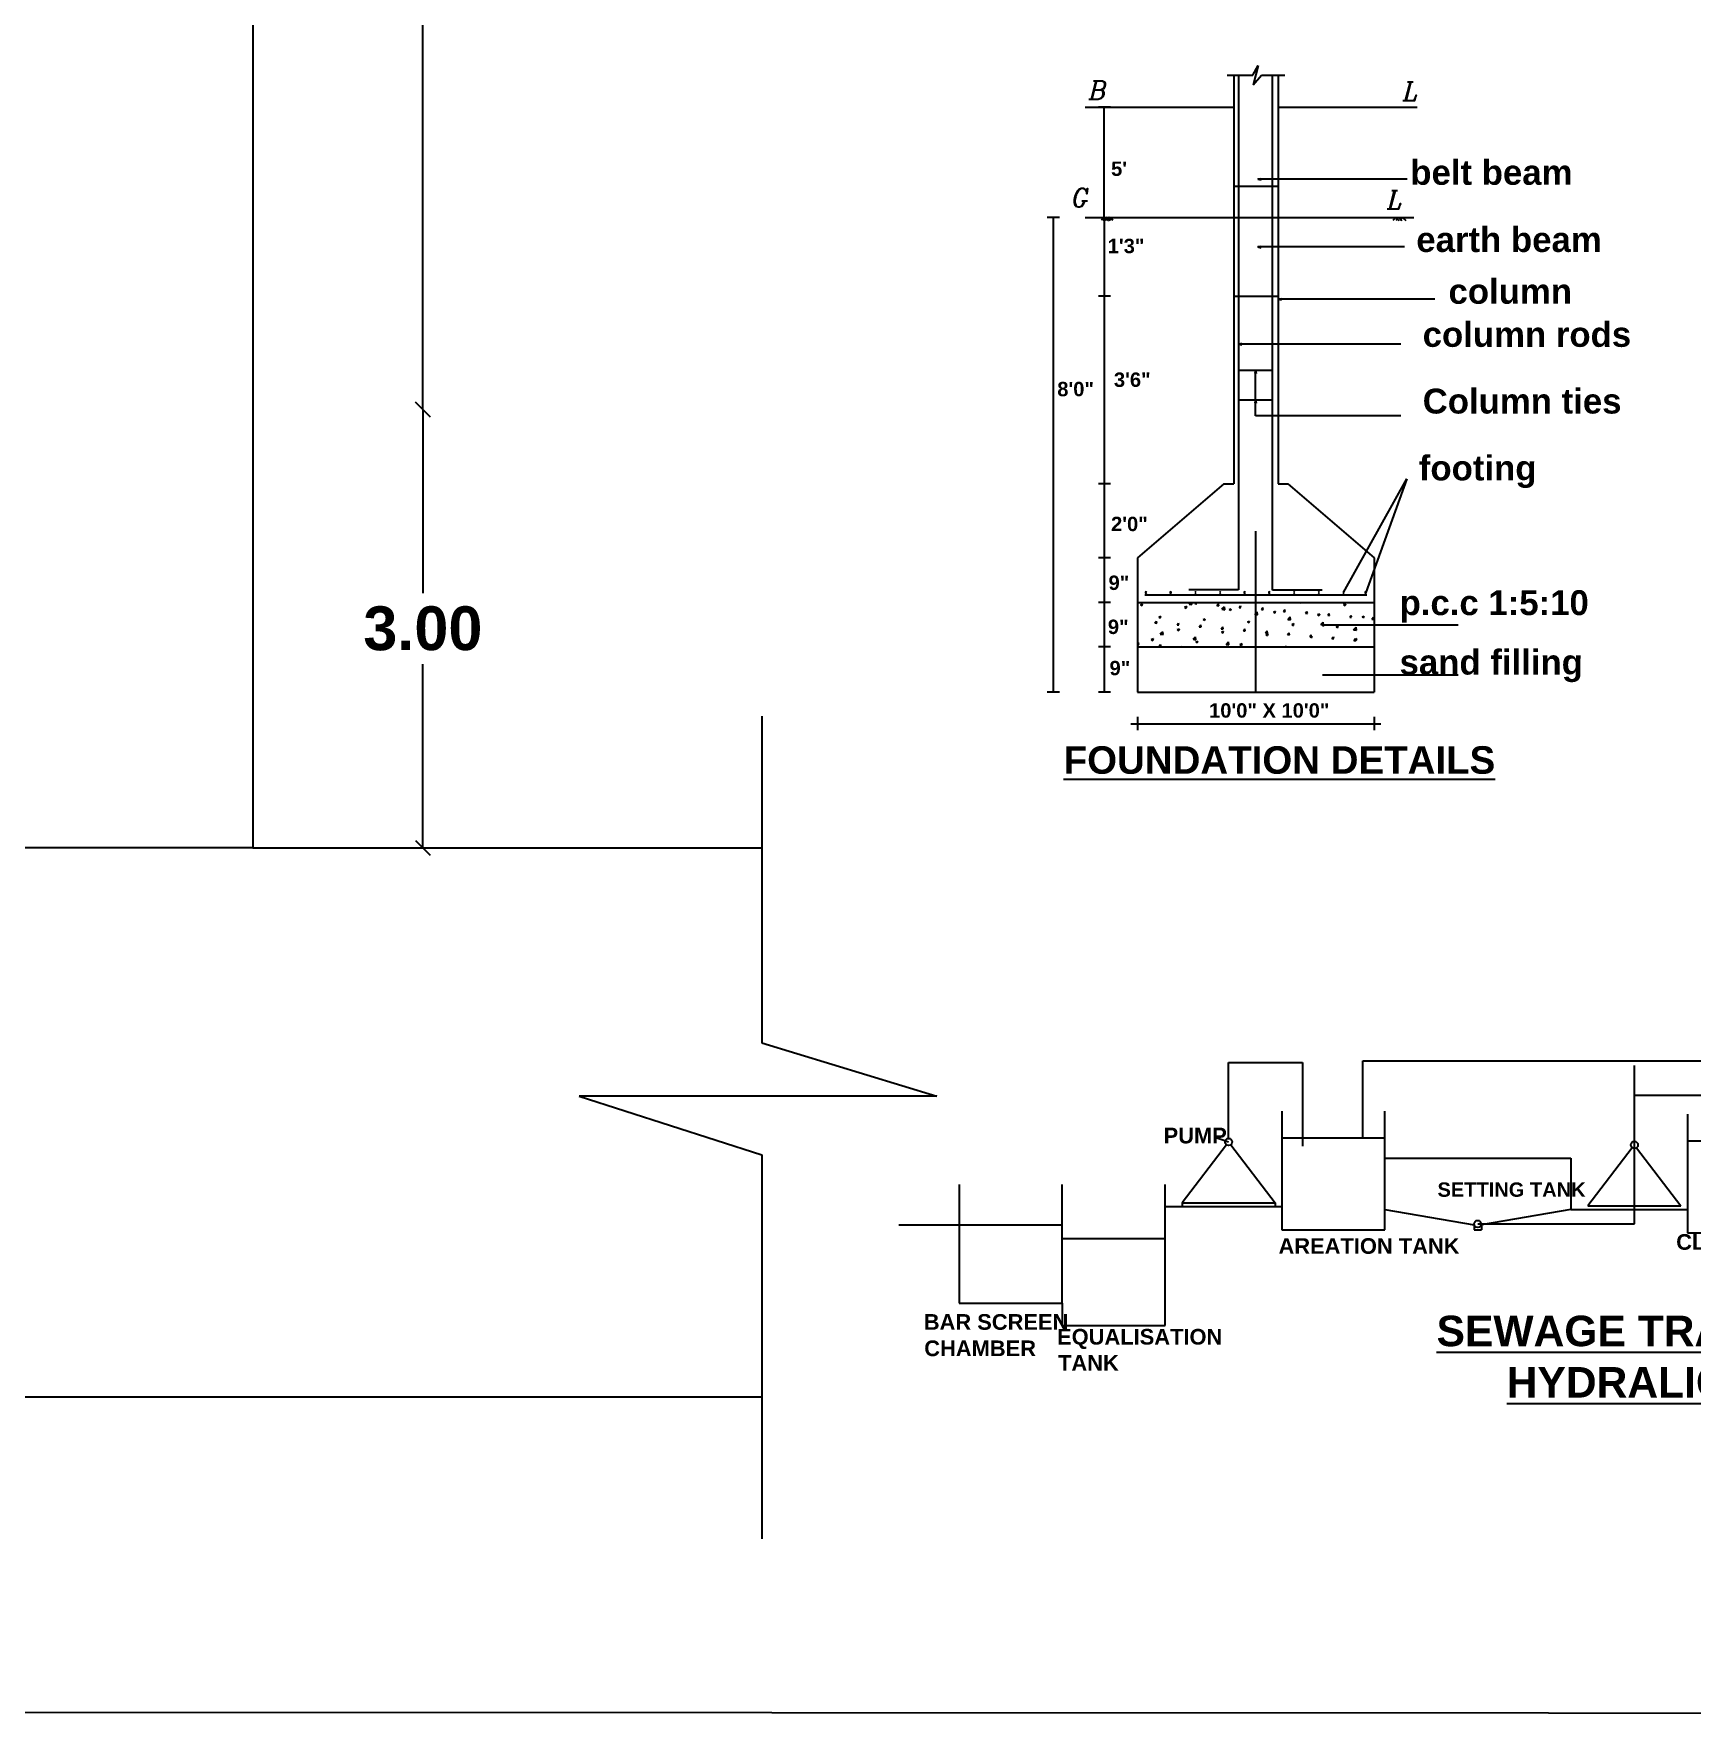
# Model space of a CAD drawing. Header units: metres. Extents: x 6910 to 7143, y 127 to 187.
# Drawn here: x 6973.34 to 6984.7, y 135.89 to 147.4 of the extents above; entities that cross this region are included whole.
import ezdxf
from ezdxf.enums import TextEntityAlignment as Align

# ---------------------------------------------------------------- set-up
doc = ezdxf.new("R2010")
doc.units = ezdxf.units.M
doc.styles.add('CODE', font='arialbd.ttf')
doc.styles.add('ITALIC', font='ITALIC.SHX', dxfattribs={"height": 0.009})
doc.styles.get("Standard").update_dxf_attribs({"font": 'arialbd.ttf'})
doc.dimstyles.get("Standard").update_dxf_attribs({"dimtxt": 0.3, "dimasz": 0.1, "dimexe": 0.18, "dimexo": 0.0625, "dimgap": 0.09, "dimtad": 0, "dimtih": 1, "dimtoh": 1, "dimlfac": -1, "dimzin": 0, "dimdsep": 46, "dimtxsty": 'Standard', "dimblk": 'OBLIQUE', "dimcen": 0.09, "dimse1": 1, "dimse2": 1, "dimadec": 0, "dimazin": 0, "dimtfac": 1, "dimtofl": 0, "dimtmove": 0, "dimatfit": 3, "dimfxl": 0, "dimtolj": 1, "dimtzin": 0, "dimarcsym": 0})

# ---------------------------------------------------------------- blocks, each defined once
blk = doc.blocks.new('A$C527521B7')
at = {"color": 0, "linetype": 'Continuous', "lineweight": 25}
for p, q in [((177.83, 177.13), (177.83, 217.94)), ((177.83, 217.94), (217.72, 217.94)), ((217.72, 217.94), (217.72, 172.99)), ((250.16, 218.91), (876.65, 218.91)), ((250.16, 177.42), (250.16, 218.91)), ((396.53, 131.01), (396.53, 216.32)), ((396.53, 200.39), (436.42, 200.39)), ((206.49, 191.71), (206.49, 127.76)), ((262, 127.76), (262, 191.71)), ((425.19, 190.08), (425.19, 126.14)), ((176.66, 173.67), (152.78, 142.35)), ((170.07, 177.88), (177.83, 175.2)), ((179, 173.67), (202.88, 142.35)), ((206.49, 177.42), (262, 177.42)), ((425.19, 175.8), (480.7, 175.8)), ((262, 166.54), (362.33, 166.54)), ((362.33, 166.54), (362.33, 138.77)), ((395.37, 172.05), (371.48, 140.73)), ((397.7, 172.05), (421.59, 140.73)), ((32.6, 152.29), (32.6, 88.35)), ((88.11, 88.35), (88.11, 152.29)), ((143.63, 76.33), (143.63, 152.29)), ((143.63, 140.4), (206.17, 140.4)), ((152.78, 142.35), (202.88, 142.35)), ((152.78, 142.35), (152.78, 140.4)), ((202.88, 142.35), (202.88, 140.4)), ((262, 138.77), (310.14, 130.49)), ((362.33, 138.77), (314.19, 130.49)), ((362.33, 138.77), (424.87, 138.77)), ((371.48, 140.73), (421.59, 140.73)), ((0, 130.59), (88.11, 130.59)), ((206.49, 127.76), (262, 127.76)), ((310.14, 130.49), (310.14, 127.76)), ((310.14, 127.76), (314.19, 127.76)), ((312.07, 131.01), (396.53, 131.01)), ((314.19, 130.49), (314.19, 127.76)), ((88.11, 123.23), (143.63, 123.23)), ((425.19, 126.14), (480.7, 126.14)), ((32.6, 88.35), (88.11, 88.35)), ((88.11, 88.35), (88.11, 76.33)), ((88.11, 76.33), (143.63, 76.33))]:
    blk.add_line(p, q, dxfattribs=at)
for centre in [(177.83, 175.2), (396.53, 173.58), (312.07, 131.01)]:
    blk.add_circle(centre, 1.93, dxfattribs=at)
at = {"color": 0, "lineweight": 25, "style": 'CODE'}
for s, height, p in [('PUMP', 8.438, (142.79, 174.42)), ('AREATION TANK', 8.4375, (204.72, 114.9)), ('CLARIFIED WATER TANK', 8.4375, (419.07, 117.08)), ('BAR SCREEN', 8.438, (13.53, 73.97)), ('EQUALISATION', 8.4375, (85.37, 65.99)), ('CHAMBER', 8.438, (13.78, 59.76)), ('TANK', 8.438, (85.9, 51.93))]:
    blk.add_text(s, height=height, dxfattribs=at).set_placement(p)
at = {"color": 0, "lineweight": 25}
for s, height, p in [('SETTING TANK', 7.7329, (290.42, 145.64)), ('%%USEWAGE TRATMENT PLANT PLAN', 16.4338, (289.9, 65.12)), ('%%UHYDRALIC FLOW DIAGRAM', 16.4338, (327.7, 37.44))]:
    blk.add_text(s, height=height, dxfattribs=at).set_placement(p)
blk = doc.blocks.new('A$C1DD233C6')
at = {"color": 0, "linetype": 'Continuous', "lineweight": 25}
for p, q in [((0.117, 0.453), (0.1324, 0.453)), ((0.1209, 0.453), (0.1209, 0.2091)), ((0.1238, 0.453), (0.1238, 0.1458)), ((0.1324, 0.453), (0.1355, 0.4588)), ((0.1355, 0.4588), (0.1325, 0.4473)), ((0.1325, 0.4473), (0.1374, 0.453)), ((0.1374, 0.453), (0.1515, 0.453)), ((0.144, 0.1457), (0.144, 0.453)), ((0.1474, 0.453), (0.1474, 0.2091)), ((0.0322, 0.434), (0.1209, 0.434)), ((0.0474, 0.434), (0.0401, 0.434)), ((0.0436, 0.3682), (0.0436, 0.434)), ((0.1474, 0.434), (0.2304, 0.434)), ((0.1353, 0.3909), (0.1372, 0.3914)), ((0.1209, 0.3868), (0.1474, 0.3868)), ((0.1353, 0.3909), (0.1372, 0.3905)), ((0.2245, 0.3909), (0.1353, 0.3909)), ((0.0169, 0.3681), (0.0095, 0.3681)), ((0.0132, 0.3681), (0.0132, 0.0848)), ((0.0322, 0.3681), (0.2285, 0.3681)), ((0.0436, 0.3682), (0.0418, 0.3664)), ((0.0445, 0.3681), (0.0426, 0.3663)), ((0.0436, 0.3682), (0.0462, 0.3662)), ((0.0437, 0.0848), (0.0437, 0.3681)), ((0.0457, 0.3681), (0.0439, 0.3663)), ((0.0444, 0.3682), (0.0469, 0.3663)), ((0.0466, 0.3681), (0.0447, 0.3663)), ((0.0455, 0.3682), (0.0478, 0.3664)), ((0.0465, 0.3682), (0.0487, 0.3665)), ((0.2177, 0.3681), (0.2159, 0.3663)), ((0.2177, 0.3681), (0.2195, 0.3663)), ((0.2195, 0.3681), (0.2177, 0.3663)), ((0.2195, 0.3681), (0.2213, 0.3663)), ((0.2217, 0.3681), (0.2199, 0.3663)), ((0.2217, 0.3681), (0.2236, 0.3663)), ((0.1353, 0.3505), (0.1372, 0.351)), ((0.1353, 0.3505), (0.1372, 0.35)), ((0.2228, 0.3505), (0.1353, 0.3505)), ((0.0474, 0.3212), (0.0401, 0.3212)), ((0.1209, 0.3212), (0.1474, 0.3212)), ((0.1474, 0.3193), (0.1494, 0.3198)), ((0.1474, 0.3193), (0.1494, 0.3189)), ((0.2409, 0.3193), (0.1474, 0.3193)), ((0.1238, 0.2925), (0.1258, 0.293)), ((0.2206, 0.2925), (0.1238, 0.2925)), ((0.1238, 0.2925), (0.1258, 0.292)), ((0.1238, 0.277), (0.144, 0.277)), ((0.1339, 0.277), (0.1335, 0.275)), ((0.1339, 0.2497), (0.1339, 0.277)), ((0.1339, 0.277), (0.1344, 0.275)), ((0.1238, 0.2593), (0.144, 0.2593)), ((0.1339, 0.2593), (0.1335, 0.2573)), ((0.1339, 0.2593), (0.1344, 0.2573)), ((0.2206, 0.2497), (0.1339, 0.2497)), ((0.1864, 0.1443), (0.2242, 0.2122)), ((0.2242, 0.2122), (0.1997, 0.1443)), ((0.0474, 0.2091), (0.0401, 0.2091)), ((0.115, 0.2091), (0.0635, 0.1649)), ((0.115, 0.2091), (0.1209, 0.2091)), ((0.1474, 0.2091), (0.1533, 0.2091)), ((0.1533, 0.2091), (0.2048, 0.1649)), ((0.0474, 0.1649), (0.0401, 0.1649)), ((0.0635, 0.1649), (0.0635, 0.0848)), ((0.2048, 0.1649), (0.2048, 0.0848)), ((0.0679, 0.1428), (0.2004, 0.1428)), ((0.1238, 0.1458), (0.0941, 0.1458)), ((0.1738, 0.1457), (0.144, 0.1457)), ((0.0474, 0.1384), (0.0401, 0.1384)), ((0.0635, 0.1384), (0.2048, 0.1384)), ((0.0652, 0.137), (0.0665, 0.1375)), ((0.0652, 0.137), (0.0661, 0.1364)), ((0.0661, 0.1364), (0.0665, 0.1375)), ((0.0916, 0.1356), (0.0929, 0.1361)), ((0.0916, 0.1356), (0.0926, 0.1349)), ((0.0926, 0.1349), (0.0929, 0.1361)), ((0.0943, 0.1373), (0.0953, 0.1384)), ((0.0943, 0.1373), (0.0959, 0.1371)), ((0.0959, 0.1371), (0.0958, 0.1384)), ((0.0977, 0.1377), (0.0983, 0.1384)), ((0.0977, 0.1377), (0.0988, 0.1376)), ((0.0988, 0.1376), (0.0987, 0.1384)), ((0.1109, 0.1365), (0.1118, 0.1376)), ((0.1109, 0.1365), (0.112, 0.1364)), ((0.112, 0.1364), (0.1118, 0.1376)), ((0.1139, 0.1343), (0.1154, 0.1358)), ((0.1139, 0.1343), (0.1156, 0.134)), ((0.1156, 0.134), (0.1154, 0.1358)), ((0.1181, 0.1341), (0.1194, 0.1346)), ((0.1181, 0.1341), (0.119, 0.1335)), ((0.119, 0.1335), (0.1194, 0.1346)), ((0.1241, 0.1354), (0.125, 0.1364)), ((0.1241, 0.1354), (0.1252, 0.1353)), ((0.1252, 0.1353), (0.125, 0.1364)), ((0.1336, 0.1312), (0.135, 0.1327)), ((0.1336, 0.1312), (0.1352, 0.131)), ((0.1352, 0.131), (0.135, 0.1327)), ((0.1374, 0.1342), (0.1382, 0.1353)), ((0.1374, 0.1342), (0.1385, 0.1341)), ((0.1385, 0.1341), (0.1382, 0.1353)), ((0.1446, 0.1326), (0.1458, 0.1331)), ((0.1446, 0.1326), (0.1455, 0.132)), ((0.1455, 0.132), (0.1458, 0.1331)), ((0.1506, 0.133), (0.1514, 0.1341)), ((0.1506, 0.133), (0.1517, 0.1329)), ((0.1517, 0.1329), (0.1514, 0.1341)), ((0.1603, 0.1384), (0.1609, 0.1379)), ((0.1609, 0.1379), (0.1611, 0.1384)), ((0.1638, 0.1319), (0.1646, 0.1329)), ((0.1638, 0.1319), (0.1649, 0.1318)), ((0.1649, 0.1318), (0.1646, 0.1329)), ((0.171, 0.1311), (0.1723, 0.1316)), ((0.171, 0.1311), (0.1719, 0.1305)), ((0.1719, 0.1305), (0.1723, 0.1316)), ((0.177, 0.1307), (0.1779, 0.1318)), ((0.177, 0.1307), (0.1781, 0.1306)), ((0.1781, 0.1306), (0.1779, 0.1318)), ((0.1865, 0.1371), (0.1878, 0.1376)), ((0.1865, 0.1371), (0.1874, 0.1365)), ((0.1874, 0.1365), (0.1878, 0.1376)), ((0.1902, 0.1296), (0.1911, 0.1306)), ((0.1913, 0.1295), (0.1911, 0.1306)), ((0.0739, 0.1261), (0.0748, 0.1272)), ((0.0739, 0.1261), (0.075, 0.126)), ((0.075, 0.126), (0.0748, 0.1272)), ((0.0762, 0.1296), (0.0775, 0.1301)), ((0.0762, 0.1296), (0.0771, 0.129)), ((0.0771, 0.129), (0.0775, 0.1301)), ((0.0771, 0.1194), (0.0785, 0.1209)), ((0.0787, 0.1192), (0.0785, 0.1209)), ((0.0871, 0.125), (0.088, 0.126)), ((0.0871, 0.125), (0.0882, 0.1249)), ((0.0872, 0.1222), (0.0885, 0.1227)), ((0.0872, 0.1222), (0.0881, 0.1216)), ((0.0882, 0.1249), (0.088, 0.126)), ((0.0881, 0.1216), (0.0885, 0.1227)), ((0.1003, 0.1238), (0.1012, 0.1249)), ((0.1003, 0.1238), (0.1014, 0.1237)), ((0.1014, 0.1237), (0.1012, 0.1249)), ((0.1026, 0.1282), (0.1039, 0.1286)), ((0.1026, 0.1282), (0.1035, 0.1275)), ((0.1035, 0.1275), (0.1039, 0.1286)), ((0.1135, 0.1227), (0.1144, 0.1237)), ((0.1135, 0.1227), (0.1146, 0.1226)), ((0.1136, 0.1207), (0.1149, 0.1212)), ((0.1136, 0.1207), (0.1145, 0.1201)), ((0.1146, 0.1226), (0.1144, 0.1237)), ((0.1145, 0.1201), (0.1149, 0.1212)), ((0.1267, 0.1215), (0.1276, 0.1226)), ((0.1267, 0.1215), (0.1278, 0.1214)), ((0.1278, 0.1214), (0.1276, 0.1226)), ((0.1291, 0.1267), (0.1304, 0.1272)), ((0.1291, 0.1267), (0.13, 0.1261)), ((0.13, 0.1261), (0.1304, 0.1272)), ((0.1399, 0.1203), (0.1408, 0.1214)), ((0.141, 0.1203), (0.1408, 0.1214)), ((0.1532, 0.1282), (0.1546, 0.1297)), ((0.1532, 0.1282), (0.1548, 0.1279)), ((0.1548, 0.1279), (0.1546, 0.1297)), ((0.1555, 0.1252), (0.1568, 0.1257)), ((0.1555, 0.1252), (0.1565, 0.1246)), ((0.1565, 0.1246), (0.1568, 0.1257)), ((0.1729, 0.1252), (0.1743, 0.1266)), ((0.1729, 0.1252), (0.1745, 0.1249)), ((0.1739, 0.1247), (0.1748, 0.1248)), ((0.1739, 0.1247), (0.1747, 0.1244)), ((0.2549, 0.1247), (0.1739, 0.1247)), ((0.1745, 0.1249), (0.1743, 0.1266)), ((0.182, 0.1237), (0.1833, 0.1242)), ((0.182, 0.1237), (0.1829, 0.1231)), ((0.1829, 0.1231), (0.1833, 0.1242)), ((0.1902, 0.1296), (0.1913, 0.1295)), ((0.1925, 0.1221), (0.1939, 0.1236)), ((0.1925, 0.1221), (0.1941, 0.1219)), ((0.1941, 0.1219), (0.1939, 0.1236)), ((0.1975, 0.1297), (0.1988, 0.1302)), ((0.1975, 0.1297), (0.1984, 0.1291)), ((0.1984, 0.1291), (0.1988, 0.1302)), ((0.2034, 0.1284), (0.2043, 0.1295)), ((0.2034, 0.1284), (0.2045, 0.1283)), ((0.2045, 0.1283), (0.2043, 0.1295)), ((0.0474, 0.1119), (0.0401, 0.1119)), ((0.0635, 0.1137), (0.0641, 0.1145)), ((0.0635, 0.1134), (0.0643, 0.1133)), ((0.0635, 0.1119), (0.2048, 0.1119)), ((0.0643, 0.1133), (0.0641, 0.1145)), ((0.0717, 0.1163), (0.073, 0.1168)), ((0.0717, 0.1163), (0.0726, 0.1157)), ((0.0726, 0.1157), (0.073, 0.1168)), ((0.0764, 0.1123), (0.0773, 0.1133)), ((0.0764, 0.1123), (0.0775, 0.1122)), ((0.0771, 0.1194), (0.0787, 0.1192)), ((0.0775, 0.1122), (0.0773, 0.1133)), ((0.0903, 0.1119), (0.0905, 0.1122)), ((0.0906, 0.1119), (0.0905, 0.1122)), ((0.0967, 0.1164), (0.0981, 0.1179)), ((0.0967, 0.1164), (0.0983, 0.1161)), ((0.0983, 0.1161), (0.0981, 0.1179)), ((0.0982, 0.1148), (0.0994, 0.1153)), ((0.0982, 0.1148), (0.0991, 0.1142)), ((0.0991, 0.1142), (0.0994, 0.1153)), ((0.1164, 0.1133), (0.1178, 0.1148)), ((0.1164, 0.1133), (0.118, 0.1131)), ((0.118, 0.1131), (0.1178, 0.1148)), ((0.1246, 0.1133), (0.1259, 0.1138)), ((0.1246, 0.1133), (0.1255, 0.1127)), ((0.1255, 0.1127), (0.1259, 0.1138)), ((0.1399, 0.1203), (0.141, 0.1203)), ((0.1401, 0.1193), (0.1414, 0.1198)), ((0.1401, 0.1193), (0.141, 0.1186)), ((0.141, 0.1186), (0.1414, 0.1198)), ((0.1511, 0.1119), (0.1524, 0.1123)), ((0.1522, 0.1119), (0.1524, 0.1123)), ((0.1531, 0.1192), (0.154, 0.1203)), ((0.1531, 0.1192), (0.1542, 0.1191)), ((0.1542, 0.1191), (0.154, 0.1203)), ((0.1663, 0.118), (0.1672, 0.1191)), ((0.1663, 0.118), (0.1674, 0.1179)), ((0.1665, 0.1178), (0.1678, 0.1183)), ((0.1665, 0.1178), (0.1674, 0.1172)), ((0.1674, 0.1179), (0.1672, 0.1191)), ((0.1674, 0.1172), (0.1678, 0.1183)), ((0.1795, 0.1169), (0.1804, 0.1179)), ((0.1795, 0.1169), (0.1806, 0.1168)), ((0.1806, 0.1168), (0.1804, 0.1179)), ((0.1927, 0.1157), (0.1936, 0.1168)), ((0.1927, 0.1157), (0.1938, 0.1156)), ((0.193, 0.1163), (0.1943, 0.1168)), ((0.193, 0.1163), (0.1939, 0.1157)), ((0.1938, 0.1156), (0.1936, 0.1168)), ((0.1939, 0.1157), (0.1943, 0.1168)), ((0.2549, 0.0949), (0.1739, 0.0949)), ((0.0169, 0.0848), (0.0095, 0.0848)), ((0.0474, 0.0848), (0.0401, 0.0848)), ((0.0635, 0.0848), (0.2048, 0.0848)), ((0.0595, 0.066), (0.2088, 0.066)), ((0.0635, 0.07), (0.0635, 0.0621)), ((0.2048, 0.07), (0.2048, 0.0621))]:
    blk.add_line(p, q, dxfattribs=at)
at = {"color": 0}
for p, q in [((0.1341, 0.0848), (0.1341, 0.1808)), ((0.1101, 0.0848), (0.1581, 0.0848))]:
    blk.add_line(p, q, dxfattribs=at)
at = {"color": 0, "linetype": 'Continuous', "lineweight": 25}
for centre, start, end in [((0.0686, 0.1443), 0, 180), ((0.0686, 0.1443), 180, 0), ((0.0833, 0.1443), 0, 180), ((0.0833, 0.1443), 180, 0), ((0.0981, 0.1443), 0, 180), ((0.0981, 0.1443), 180, 0), ((0.1128, 0.1443), 0, 180), ((0.1128, 0.1443), 180, 0), ((0.1275, 0.1443), 0, 180), ((0.1275, 0.1443), 180, 0), ((0.1422, 0.1443), 0, 180), ((0.1422, 0.1443), 180, 0), ((0.157, 0.1443), 0, 180), ((0.157, 0.1443), 180, 0), ((0.1717, 0.1443), 0, 180), ((0.1717, 0.1443), 180, 0), ((0.1864, 0.1443), 0, 180), ((0.1864, 0.1443), 180, 0), ((0.1997, 0.1443), 0, 180), ((0.1997, 0.1443), 180, 0)]:
    blk.add_arc(centre, 0.000368, start, end, dxfattribs=at)
at = {"color": 0, "linetype": 'Continuous', "lineweight": 25, "style": 'ITALIC'}
for s, p in [('B', (0.04, 0.4441)), ('L', (0.2266, 0.4435)), ('G', (0.0294, 0.3799)), ('L', (0.2172, 0.3788))]:
    blk.add_text(s, height=0.011, dxfattribs=at).set_placement(p, align=Align.MIDDLE)
at = {"color": 0, "linetype": 'Continuous', "lineweight": 25}
for s, height, p in [("5'", 0.00859, (0.0477, 0.3929)), ('belt beam', 0.01485, (0.2263, 0.3876)), ('earth beam', 0.01485, (0.2299, 0.3475)), ('1\'3"', 0.00859, (0.0457, 0.3468)), ('column', 0.01485, (0.2491, 0.3166)), ('column rods', 0.014845, (0.2337, 0.2909)), ('3\'6"', 0.00859, (0.0494, 0.267)), ('8\'0"', 0.00859, (0.0156, 0.2614)), ('Column ties', 0.014845, (0.2337, 0.2511)), ('footing ', 0.01485, (0.2314, 0.2112)), ('2\'0"', 0.00859, (0.0477, 0.1809)), ('9"', 0.00859, (0.0462, 0.1458)), ('p.c.c 1:5:10', 0.014845, (0.2199, 0.1308)), ('9"', 0.00859, (0.0458, 0.1195)), ('sand filling', 0.014845, (0.2199, 0.0953)), ('9"', 0.00859, (0.0468, 0.0949)), ('10\'0" X 10\'0"', 0.008591, (0.1062, 0.0696)), ('%%UFOUNDATION DETAILS', 0.016434, (0.0194, 0.0361))]:
    blk.add_text(s, height=height, dxfattribs=at).set_placement(p)
blk = doc.blocks.new('_Oblique')
at = {"color": 0, "linetype": 'ByBlock', "lineweight": -2}
blk.add_line((-0.5, -0.5), (0.5, 0.5), dxfattribs=at)
blk = doc.blocks.new('*D33')
at = {"color": 0, "lineweight": -2}
for p, q in [((6976.01, 144.825), (6976.01, 143.568)), ((6976.01, 141.825), (6976.01, 143.082))]:
    blk.add_line(p, q, dxfattribs=at)
at = {"layer": 'Defpoints', "color": 0}
for p in [(6973.345, 144.825), (6973.345, 141.825), (6976.01, 141.825)]:
    blk.add_point(p, dxfattribs=at)
at = {"color": 0, "lineweight": -2, "xscale": 0.1, "yscale": 0.1, "zscale": 0.1}
for p, rotation in [((6976.01, 144.825), 90), ((6976.01, 141.825), 270)]:
    blk.add_blockref('_Oblique', p, dxfattribs=dict(at, rotation=rotation))
at = {"color": 0, "insert": (6976.01, 143.325), "char_height": 0.3, "attachment_point": 5}
blk.add_mtext('\\A1;3.00', dxfattribs=at)
blk = doc.blocks.new('*D34')
at = {"color": 0, "lineweight": -2}
for p, q in [((6976.01, 163.725), (6976.01, 154.518)), ((6976.01, 144.825), (6976.01, 154.032))]:
    blk.add_line(p, q, dxfattribs=at)
at = {"layer": 'Defpoints', "color": 0}
for p in [(6973.345, 163.725), (6976.01, 163.725), (6973.345, 144.825)]:
    blk.add_point(p, dxfattribs=at)
at = {"color": 0, "lineweight": -2, "xscale": 0.1, "yscale": 0.1, "zscale": 0.1}
for p, rotation in [((6976.01, 163.725), 90), ((6976.01, 144.825), 270)]:
    blk.add_blockref('_Oblique', p, dxfattribs=dict(at, rotation=rotation))
at = {"color": 0, "insert": (6976.01, 154.275), "char_height": 0.3, "attachment_point": 5}
blk.add_mtext('\\A1;18.90', dxfattribs=at)

msp = doc.modelspace()

# ---------------------------------------------------------------- linework, layer by layer
for p, q in [((6974.845, 165.225), (6974.845, 141.825)), ((6978.33, 142.725), (6978.33, 140.49)), ((6974.845, 141.825), (6963.845, 141.825)), ((6974.845, 141.825), (6978.33, 141.825)), ((6978.33, 140.49), (6979.529, 140.123)), ((6979.529, 140.123), (6977.08, 140.123)), ((6977.08, 140.123), (6978.33, 139.723)), ((6978.33, 139.723), (6978.33, 137.094)), ((6958.364, 138.066), (6978.33, 138.066))]:
    msp.add_line(p, q)
at = {"lineweight": 25}
msp.add_lwpolyline([(6957.125, 169.263), (6999.67, 169.243), (6999.67, 135.892), (6957.125, 135.912)], close=True, dxfattribs=at)

# ---------------------------------------------------------------- block references
at = {"linetype": 'ByBlock', "lineweight": 20}
for name, p, xscale, yscale, zscale in [('A$C1DD233C6', (6980.175, 141.917), 11.47107212970516, 11.47107212970516, 11.47107212970516), ('A$C527521B7', (6979.268, 137.585), 0.0127035856436374, 0.0127035856436374, 0.0127035856436374)]:
    msp.add_blockref(name, p, dxfattribs=dict(at, xscale=xscale, yscale=yscale, zscale=zscale))

# ---------------------------------------------------------------- dimensions: what is measured, and where the dimension line sits
for p2, distance, picture, middle in [((6973.345, 163.725), -2.665, '*D34', (6976.01, 154.275)), ((6973.345, 141.825), 2.665, '*D33', (6976.01, 143.325))]:
    dim = msp.add_aligned_dim(p1=(6973.345, 144.825), p2=p2, distance=distance, dimstyle='Standard', override={"dimfxl": 2.5, "dimfxlon": 1})
    dim.commit()
    dim.dimension.update_dxf_attribs({"geometry": picture, "text_midpoint": middle})

doc.saveas('drawing.dxf')
